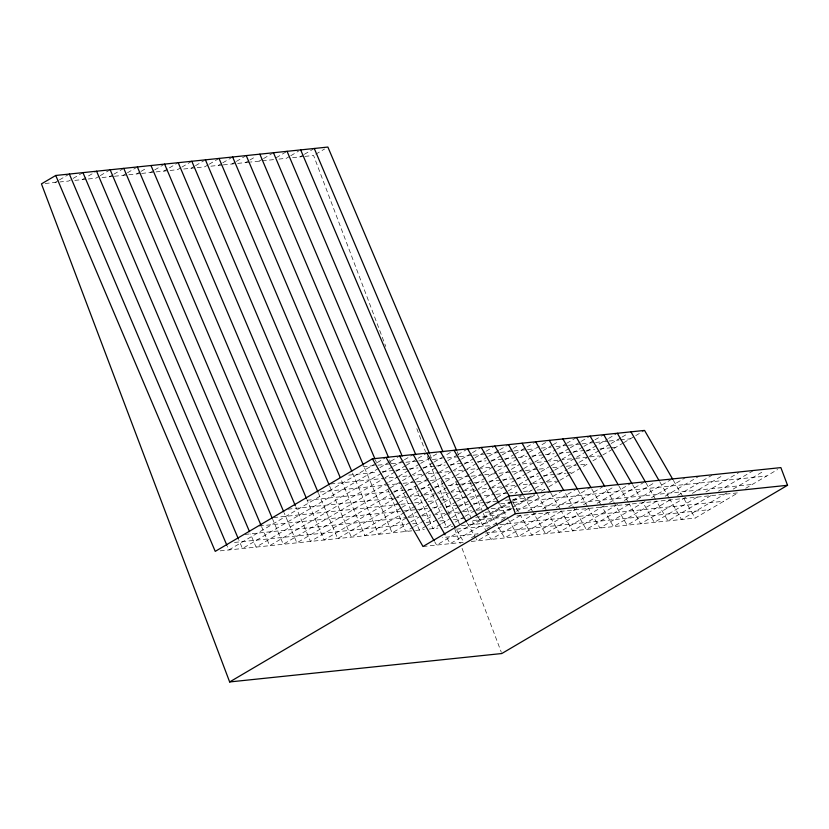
<?xml version="1.0" encoding="UTF-8"?>
<svg xmlns="http://www.w3.org/2000/svg" width="829" height="829" viewBox="0 0 829 829"><rect width="100%" height="100%" fill="white"/><g stroke="black" fill="none" stroke-linecap="round" stroke-linejoin="round"><path stroke-width="0.62" stroke-dasharray="4.14 3.11" d="M55.056 182.463L58.351 180.525M59.45 179.872L68.247 174.701M82.952 172.629L68.662 181.043L60.009 181.945M82.268 179.624L95.459 171.852M99.179 176.256L95.874 178.194L87.221 179.105M100.278 175.613L109.065 170.432M109.49 176.774L112.785 174.836M113.884 174.194L123.77 168.37M123.096 175.354L126.391 173.416M127.49 172.764L136.277 167.593M136.702 173.935L139.997 171.997M141.096 171.344L146.588 168.111M150.308 172.515L153.603 170.577M154.702 169.924L163.5 164.753M163.914 171.095L168.308 168.505M169.406 167.862L177.105 163.334M180.815 167.727L177.52 169.676L170.1 170.453M181.914 167.085L191.81 161.261M191.126 168.256L194.421 166.308M195.52 165.665L204.317 160.484M208.038 164.888L204.732 166.836L196.079 167.738M209.136 164.246L217.923 159.064M218.338 165.406L221.644 163.468M222.742 162.826L232.628 157.002M231.954 163.987L235.249 162.049M236.348 161.406L245.135 156.225M245.56 162.567L248.855 160.629M249.954 159.976L255.446 156.743M259.166 161.147L262.461 159.209M263.56 158.557L272.347 153.386M285.964 151.966L272.772 159.728L250.503 162.049M289.673 156.37L286.378 158.308L278.958 159.085M290.772 155.717L298.471 151.189M299.984 156.888L303.279 154.94M304.378 154.298L313.175 149.116M315.787 154.173L324.585 148.992M376.128 463.235L228.856 549.948L227.333 546.373M377.226 462.592L384.915 458.064M378.739 468.292L242.462 548.529L238.928 540.197M379.837 467.639L389.734 461.815M390.832 461.173L398.521 456.644M381.361 473.338L256.068 547.109L250.513 534.021M382.459 472.696L392.345 466.872M393.443 466.219L403.34 460.396M404.438 459.753L413.225 454.572M385.07 477.742L394.967 471.919M396.065 471.266L404.853 466.095M405.951 465.442L416.946 458.976M418.044 458.333L425.743 453.795M387.692 482.789L283.28 544.259L272.679 519.286M388.791 482.146L397.578 476.965L385.216 478.26M398.676 476.323L408.573 470.499M409.671 469.846L419.567 464.022M420.666 463.38L439.349 452.375M389.205 488.488L296.886 542.84L284.264 513.099M390.304 487.846L401.298 481.369M402.397 480.727L411.184 475.545L398.822 476.841M412.282 474.903L422.179 469.079M423.277 468.426L433.173 462.603M434.272 461.96L454.054 450.313M392.925 492.892L310.492 541.42L295.86 506.923M394.024 492.239L400.614 488.364M405.008 485.773L413.806 480.592M414.904 479.95L424.8 474.126L413.661 475.286M425.899 473.483L446.779 461.183M447.878 460.541L456.665 455.359M457.763 454.717L466.561 449.536M396.635 497.296L406.531 491.473M407.63 490.82L417.515 484.996M418.624 484.354L438.406 472.706L427.267 473.867M439.505 472.053L449.391 466.23M450.489 465.587L460.385 459.763M461.484 459.121L471.369 453.297M472.478 452.644L480.167 448.116M398.158 502.985L337.704 538.581L318.523 493.379M399.257 502.343L409.143 496.519L396.78 497.814M410.241 495.877L420.137 490.053M421.236 489.4L431.132 483.576M432.23 482.934L441.018 477.753M442.116 477.11L452.012 471.286L439.639 472.571M453.111 470.634L462.996 464.81M464.095 464.167L473.991 458.344M475.09 457.691L484.986 451.867M486.084 451.225L494.872 446.043M400.77 508.042L351.32 537.161L329.61 486.012M401.868 507.389L408.469 503.514M413.961 500.27L422.749 495.1L410.386 496.395M423.857 494.447L433.743 488.623M434.842 487.98L444.738 482.157M445.836 481.514L454.624 476.333M455.722 475.691L465.618 469.867L454.489 471.027M466.717 469.214L476.602 463.39M477.711 462.748L487.597 456.924M488.695 456.271L498.592 450.448M499.69 449.805L507.379 445.277M404.49 512.446L364.926 535.741L341.196 479.825M405.588 511.794L436.365 493.68L423.992 494.965M437.463 493.027L458.344 480.737M459.442 480.084L469.328 474.271M470.426 473.618L479.224 468.447L466.851 469.732M480.323 467.794L490.219 461.971M491.317 461.328L501.203 455.504M502.301 454.852L512.198 449.028M513.296 448.385L517.69 445.795M406.003 518.135L378.532 534.322L352.284 472.457M408.2 516.85L418.096 511.027M419.194 510.374L429.09 504.55M430.189 503.908L438.976 498.726M440.075 498.084L449.971 492.26L438.831 493.421M451.069 491.607L460.955 485.784M462.054 485.141L471.95 479.317M473.048 478.665L481.836 473.494M482.944 472.841L492.83 467.017L480.457 468.312M493.929 466.375L503.825 460.551M504.923 459.908L513.711 454.727M514.809 454.085L525.804 447.608M526.902 446.966L534.591 442.437M409.723 522.539L392.138 532.892L363.869 466.281M410.821 521.897L420.707 516.073M421.806 515.42L442.696 503.13M443.795 502.488L452.582 497.307M453.681 496.664L463.577 490.841L451.204 492.125M464.675 490.188L474.561 484.364M475.659 483.721L496.55 471.421M497.649 470.779L506.436 465.597L494.063 466.893M507.535 464.955L518.529 458.478M520.726 457.193L528.415 452.655M529.513 452.012L548.207 441.007M413.433 526.943L405.744 531.472L388.076 489.846M414.531 526.301L434.323 514.654M435.422 514.001L442.012 510.125M446.406 507.535L456.302 501.711M457.401 501.058L466.188 495.887M467.287 495.234L477.183 489.411L464.81 490.706M478.281 488.768L488.177 482.944M489.276 482.302L498.063 477.121M499.162 476.478L510.156 470.002M511.255 469.359L520.042 464.178L507.68 465.473M522.239 462.883L531.037 457.712M532.135 457.059L542.031 451.235M543.13 450.593L551.917 445.411M553.016 444.769L558.508 441.536M425.94 526.177L419.35 530.052L399.661 483.659M427.039 525.524L436.935 519.7M438.033 519.058L447.929 513.234L435.557 514.519M449.028 512.581L457.815 507.41M458.914 506.757L469.908 500.291M471.007 499.638L480.893 493.815M482.001 493.172L490.789 487.991L478.416 489.286M491.887 487.348L501.783 481.525M502.882 480.872L509.472 476.996M513.866 474.406L522.664 469.224M523.762 468.582L533.648 462.758M534.746 462.116L555.637 449.815M556.736 449.173L565.523 443.992M566.621 443.349L575.419 438.168M440.655 524.104L432.956 528.633L414.79 485.815M441.753 523.462L450.541 518.28M451.639 517.638L461.535 511.814L449.163 513.099M462.634 511.161L472.52 505.338M473.618 504.695L493.41 493.048M494.509 492.395L504.395 486.571L492.022 487.866M505.493 485.929L515.389 480.105M516.488 479.452L526.374 473.628M527.472 472.986L547.264 461.338L536.125 462.499M548.363 460.686L558.249 454.872M559.347 454.219L569.243 448.396M570.342 447.753L580.227 441.93M581.326 441.277L589.025 436.748M450.966 524.622L446.562 527.213L428.396 484.385M455.359 522.032L464.147 516.861M465.245 516.208L475.141 510.384M476.24 509.742L486.126 503.918M487.234 503.276L496.022 498.094M497.12 497.452L507.016 491.628M508.115 490.975L518.001 485.152L505.638 486.447M519.099 484.509L528.995 478.685M530.094 478.032L539.98 472.209M541.088 471.566L549.876 466.385M550.974 465.743L560.87 459.919L549.731 461.079M561.969 459.266L571.855 453.442M572.953 452.8L582.849 446.976M583.948 446.334L593.833 440.51M594.942 439.857L603.73 434.686M515.12 493.442L517.327 492.146L509.897 492.923M522.819 488.913L531.607 483.732L519.244 485.027M532.705 483.089L542.601 477.266M543.7 476.613L553.596 470.789M554.694 470.147L563.482 464.965M564.58 464.323L574.476 458.499L562.103 459.784M576.673 457.204L585.461 452.023M586.559 451.38L607.45 439.08M608.548 438.437L616.237 433.909M511.348 501.079L436.614 545.078L434.686 541.751M512.446 500.436L521.234 495.255M512.249 501.721L473.784 524.374L471.763 519.617M513.348 501.079L521.037 496.55M528.736 492.022L543.016 483.608M546.321 481.659L567.202 469.369M568.3 468.727L578.186 462.903M579.284 462.25L586.984 457.722M589.181 456.427L599.066 450.603M600.175 449.96L610.061 444.137M611.16 443.484L621.056 437.66M622.154 437.018L626.548 434.427M510.664 508.073L450.22 543.658L445.733 535.886M515.058 505.483L534.84 493.835M461.411 525.659L487.39 522.954L513.762 507.421M534.643 495.131L515.959 506.125L512.249 506.519M541.244 491.245L547.834 487.359M548.933 486.716L558.829 480.893M559.927 480.24L569.813 474.416M570.912 473.773L587.398 464.064L577.502 465.1M592.89 460.831L601.688 455.649M602.787 455.007L612.683 449.183M613.781 448.541L622.569 443.36M623.667 442.717L634.662 436.241M635.76 435.598L643.449 431.07M471.514 537.71L478.115 533.824L442.24 537.575M486.903 528.653L496.799 522.83M501.193 520.239L506.685 517.006L470.81 520.747M516.581 511.182L549.544 491.763M520.291 515.586L477.431 540.819L476.147 538.601M527.99 511.047L562.062 490.996M536.094 512.871L491.037 539.399L487.193 532.736M542.694 508.985L575.668 489.576M547.503 512.736L504.643 537.98L498.239 526.881M556.3 507.566L590.372 487.504M561.119 511.317L518.249 536.55L508.643 519.907M568.808 506.788L602.88 486.727M576.922 508.602L531.855 535.13L520.332 515.161M583.512 504.726L613.191 487.255M588.331 508.478L545.461 533.71L533.296 512.633M597.118 503.296L630.092 483.887M604.134 505.763L559.067 532.291L547.544 512.322M609.626 502.529L643.698 482.468M617.74 504.343L572.684 530.871L561.15 510.892M624.33 500.457L654.008 482.986M629.149 504.219L586.29 529.451L564.508 491.721M636.848 499.69L670.91 479.628M644.952 501.504L599.895 528.032L588.362 508.053M651.553 497.618L684.526 478.209M656.361 501.369L613.501 526.612L601.978 506.633M665.159 496.198L699.23 476.136M669.967 499.949L627.107 525.192L605.978 488.571M677.666 495.421L711.738 475.359M685.78 497.234L640.713 523.762L629.19 503.794M692.37 493.359L722.049 475.887M697.189 497.11L654.319 522.343L642.796 502.374M705.976 491.939L738.95 472.52M710.795 495.69L667.925 520.923L656.402 500.954M718.484 491.162L752.556 471.1M726.598 492.975L681.531 519.503L670.008 499.535M733.188 489.089L762.867 471.618M471.245 541.461L695.148 518.084L738.007 492.851L514.104 516.229M745.696 488.322L777.571 469.556M45.16 183.499L58.766 182.069M74.848 180.39L85.978 179.23M102.06 177.551L113.2 176.39M114.433 176.266L140.412 173.551M141.645 173.416L168.857 170.577M183.706 169.023L194.836 167.862M210.918 166.183L222.058 165.023M223.291 164.898L249.27 162.183M292.564 157.665L303.694 156.494M304.937 156.37L313.59 155.469L385.765 346.47M363.071 466.727L376.677 465.307M377.91 465.183L390.283 463.888M391.516 463.763L417.495 461.048M418.738 460.914L426.158 460.147M432.344 459.494L442.24 458.468M447.183 457.95L458.323 456.789M459.556 456.655L471.929 455.359M473.162 455.235L485.535 453.94M486.768 453.815L499.141 452.52M500.374 452.396L512.747 451.1M513.98 450.976L526.353 449.681M527.596 449.556L535.016 448.779M541.202 448.126L551.098 447.1M556.041 446.582L567.181 445.422M568.414 445.287L580.787 444.002M582.02 443.867L594.393 442.572M595.626 442.448L607.999 441.152M609.232 441.028L619.128 439.992M620.372 439.867L630.268 438.831M348.781 475.141L377.236 472.167M382.179 471.66L394.552 470.364M395.785 470.23L408.158 468.945M409.391 468.81L418.054 467.908M422.997 467.39L435.37 466.105M436.614 465.971L445.266 465.069M450.22 464.551L472.478 462.23M477.431 461.712L486.095 460.81M491.037 460.292L503.41 458.997M504.643 458.872L517.016 457.577M518.249 457.442L526.912 456.541M531.855 456.023L544.228 454.738M545.461 454.603L554.124 453.701M559.078 453.183L585.046 450.468M586.29 450.344L594.942 449.442M599.895 448.924L609.792 447.888M611.025 447.764L615.978 447.245M330.781 483.939L383.972 478.385L269.674 545.679L261.591 526.653M522.519 463.919L531.182 463.017M575.709 458.364L599.212 455.909M320.201 491.97L401.847 483.442M403.091 483.317L415.453 482.022M416.697 481.887L429.059 480.602M430.303 480.468L437.722 479.701M445.142 478.924L451.328 478.271M457.515 477.628L469.888 476.333M471.121 476.209L483.494 474.913M484.727 474.789L510.705 472.074M511.939 471.95L524.311 470.654M525.545 470.53L537.917 469.235M539.161 469.1L546.58 468.333M552.767 467.68L560.186 466.903M566.373 466.261L576.269 465.224M307.155 500.25L388.801 491.721M393.744 491.203L416.013 488.882M420.956 488.364L429.619 487.462M434.572 486.944L443.225 486.043M448.178 485.525L459.307 484.364M460.541 484.229L472.913 482.944M474.147 482.81L484.043 481.784M488.996 481.266L501.369 479.97M502.602 479.846L524.871 477.514M529.814 476.996L538.477 476.095M543.42 475.577L555.793 474.292M557.036 474.157L565.689 473.255M566.932 473.121L573.108 472.478M287.922 509.182L395.537 497.939L324.098 540L306.937 499.555M532.85 483.608L556.352 481.152M273.632 517.586L399.806 504.415M401.039 504.281L413.412 502.996M414.655 502.861L422.075 502.094M428.261 501.441L435.681 500.664M441.867 500.022L449.287 499.245M455.473 498.602L495.058 494.467M496.291 494.343L508.664 493.048M523.503 491.493L530.933 490.727M537.119 490.074L544.539 489.307M259.342 526L416.448 509.597M417.681 509.472L427.577 508.436M432.52 507.918L441.183 507.016M446.137 506.498L457.266 505.338M458.499 505.203L468.395 504.177M473.349 503.659L484.478 502.498M485.721 502.364L496.851 501.203M505.514 500.301L530.249 497.711M500.623 503.794L511.762 502.633M512.996 502.498L766.587 476.022M245.052 534.415L407.101 517.493M408.345 517.369L416.997 516.457M421.951 515.939L430.603 515.037M462.769 511.68L471.432 510.778M476.374 510.26L482.561 509.617M491.224 508.705L511.016 506.643M485.1 512.332L514.788 509.234M516.021 509.11L752.297 484.437M234.483 542.435L406.428 524.488M412.614 523.835L420.034 523.068M426.22 522.415L433.64 521.638M439.826 520.995L447.245 520.218M453.432 519.576L468.271 518.021M475.701 517.255L501.669 514.54M220.193 550.85L414.407 530.57M415.64 530.446L424.303 529.534M429.246 529.026L437.909 528.114M444.095 527.472L452.748 526.57M456.52 529.161L492.395 525.41M499.825 524.643L723.717 501.255M485.535 533.047L709.427 509.669M422.997 546.498L463.825 542.239L456.137 528.923M673.366 480.354L695.148 518.084M659.76 481.773L669.366 498.416M646.154 483.193L655.76 499.846M632.548 484.613L640.237 497.928M618.942 486.043L628.548 502.685M591.73 488.882L601.336 505.524M578.124 490.302L587.73 506.944M550.902 493.141L560.508 509.783M537.296 494.561L546.902 511.213M523.69 495.98L532.653 511.524M512.643 501.846L519.69 514.053M499.68 504.374L508.001 518.799M488.633 510.229L497.597 525.773M477.587 516.094L486.55 531.627M467.183 523.058L475.504 537.493M457.1 451.577L458.613 455.142M469.722 481.317L482.841 512.249M483.348 513.431L487.39 522.954M455.608 481.545L471.255 518.426M429.888 454.416L432.406 460.364M440.987 480.592L460.168 525.793M389.568 459.867L391.081 463.442M375.454 460.105L376.47 462.478M416.832 428.676L425.505 451.65M427.339 456.478L449.266 514.508M454.748 529.016L460.23 543.523M462.054 548.352L501.338 652.319"/><path stroke-width="1.24" d="M55.74 175.468L41.45 183.883L229.654 681.946L501.794 653.532L787.55 485.286L780.866 467.608L508.726 496.032L422.997 546.498L372.408 458.831L215.239 551.368L55.74 175.468L327.88 147.054L456.592 450.385M229.654 681.946L515.41 513.711L787.55 485.286M372.408 458.831L644.547 430.417L672.733 479.245M630.942 431.836L659.117 480.665M617.336 433.256L645.511 482.084M603.73 434.686L631.905 483.504M590.124 436.106L618.299 484.924M576.518 437.525L604.693 486.354M562.912 438.945L591.087 487.773M549.306 440.365L577.481 489.193M535.689 441.784L563.875 490.613M522.083 443.204L550.269 492.032M508.478 444.624L536.653 493.452M494.872 446.043L523.047 494.872M481.266 447.473L509.441 496.291M467.66 448.893L499.037 503.265M454.054 450.313L487.991 509.12M440.448 451.732L476.944 514.985M426.842 453.152L466.54 521.949M413.225 454.572L455.494 527.814M399.619 455.991L445.09 534.778M386.013 457.411L434.044 540.643M314.274 148.474L442.987 451.805M300.668 149.894L429.381 453.225M287.062 151.313L415.775 454.655M273.456 152.733L402.169 456.074M259.84 154.153L388.563 457.494M246.234 155.583L374.957 458.914M232.628 157.002L363.361 465.09M219.022 158.422L351.776 471.276M205.416 159.842L340.191 477.452M191.81 161.261L329.103 484.82M178.204 162.681L318.025 492.188M164.598 164.101L306.429 498.364M150.992 165.52L295.352 505.731M137.376 166.94L283.767 511.918M123.77 168.37L272.171 518.094M110.164 169.79L261.094 525.462M96.558 171.209L249.508 531.638M82.952 172.629L238.42 539.005M69.346 174.049L226.835 545.192M508.726 496.032L515.41 513.711"/></g></svg>
